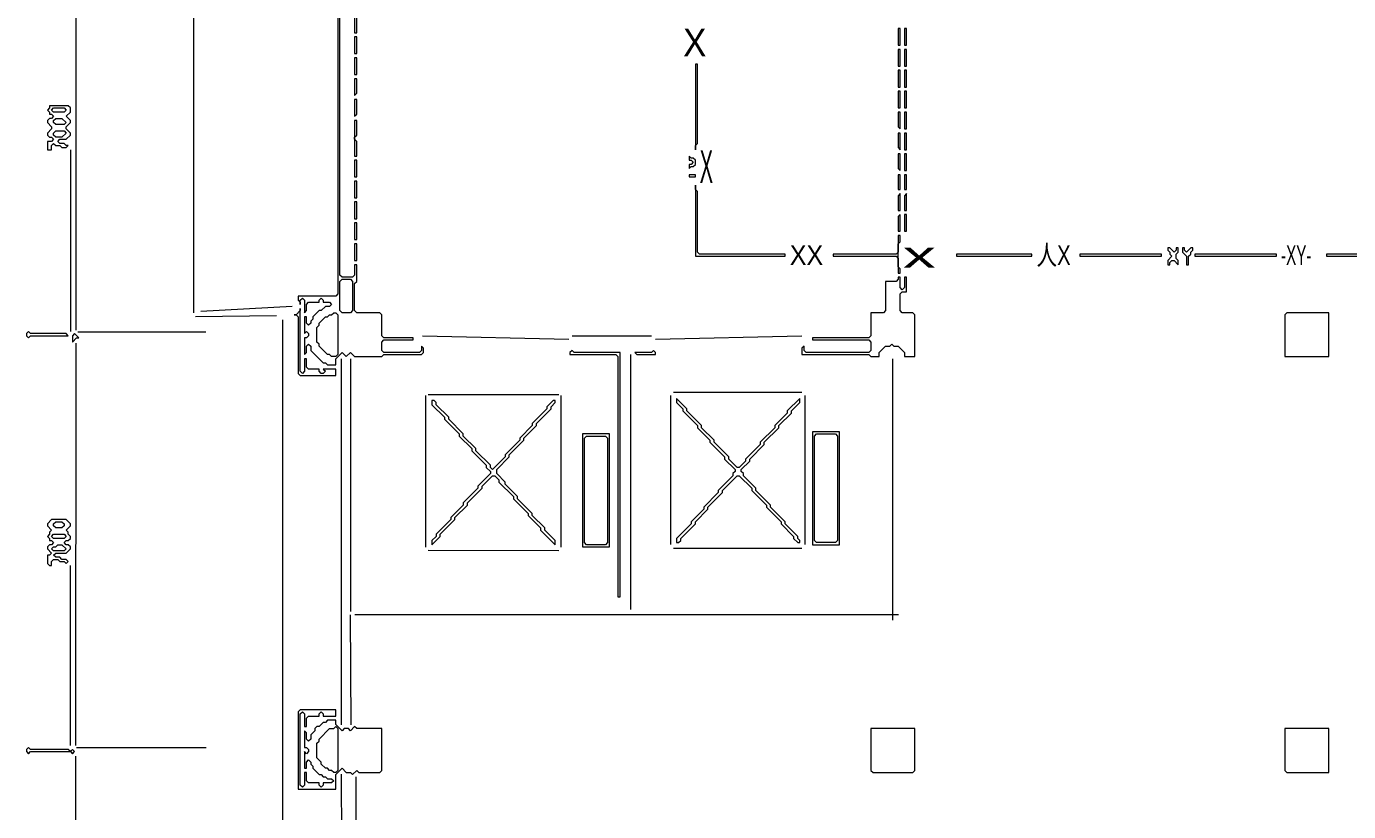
# Model space of a CAD drawing. Extents: x 67 to 3049, y 50 to 1736.
# Drawn here: x 456 to 1088, y 906 to 1282 of the extents above; entities that cross this region are included whole.
import ezdxf

# ---------------------------------------------------------------- set-up
doc = ezdxf.new("R2010")
doc.units = 0
for name, color, linetype, lineweight in [('OCR_TEXT', 6, 'Continuous', 0), ('TEXT_FALLBACK_OUTLINE', 2, 'Continuous', 0), ('TRACE_CURVE', 6, 'Continuous', 0), ('TRACE_STRAIGHT', 5, 'Continuous', 0), ('TRACE_TEXT_SYMBOL', 6, 'Continuous', 0)]:
    doc.layers.add(name, color=color, linetype=linetype, lineweight=lineweight)
doc.styles.add('wqy-unicode', font='wqy-unicode.lff')

msp = doc.modelspace()

# ---------------------------------------------------------------- linework, layer by layer
at = {"layer": 'TEXT_FALLBACK_OUTLINE', "color": 2}
for points in [[(467, 1244), (467, 1243), (466, 1242), (467, 1241), (467, 1240), (468, 1240), (469, 1239), (468, 1238), (467, 1238), (466, 1237), (466, 1236), (468, 1234), (468, 1233), (466, 1231), (466, 1230), (467, 1229), (468, 1229), (469, 1228), (468, 1227), (466, 1227), (466, 1223), (468, 1223), (468, 1225), (469, 1226), (470, 1225), (472, 1225), (473, 1224), (475, 1224), (476, 1225), (475, 1225), (474, 1226), (472, 1226), (471, 1227), (472, 1228), (475, 1228), (477, 1230), (477, 1231), (475, 1233), (475, 1234), (477, 1236), (477, 1237), (475, 1239), (477, 1241), (477, 1243), (476, 1244)], [(468, 1242), (469, 1243), (474, 1243), (475, 1242), (474, 1241), (469, 1241)], [(469, 1237), (470, 1238), (473, 1238), (475, 1236), (474, 1235), (470, 1235), (469, 1236)], [(469, 1231), (470, 1232), (474, 1232), (475, 1231), (473, 1229), (470, 1229), (469, 1230)], [(1002, 1176), (1002, 1175), (1003, 1174), (1003, 1173), (1004, 1172), (1002, 1170), (1002, 1168), (1003, 1168), (1003, 1169), (1004, 1170), (1005, 1170), (1007, 1168), (1007, 1170), (1006, 1171), (1006, 1173), (1007, 1174), (1007, 1176), (1006, 1176), (1006, 1175), (1005, 1174), (1003, 1176)], [(1009, 1176), (1009, 1174), (1011, 1172), (1011, 1168), (1012, 1168), (1012, 1172), (1013, 1173), (1013, 1174), (1014, 1175), (1014, 1176), (1013, 1176), (1011, 1174), (1010, 1175), (1010, 1176)], [(468, 1046), (466, 1044), (466, 1043), (468, 1041), (467, 1040), (467, 1039), (466, 1038), (467, 1037), (467, 1036), (468, 1036), (469, 1035), (468, 1034), (467, 1034), (466, 1033), (466, 1032), (468, 1030), (467, 1029), (466, 1029), (466, 1025), (467, 1024), (468, 1024), (468, 1026), (469, 1027), (471, 1027), (472, 1026), (474, 1026), (475, 1025), (476, 1026), (475, 1027), (473, 1027), (472, 1028), (470, 1028), (469, 1029), (470, 1030), (475, 1030), (477, 1032), (477, 1033), (476, 1034), (475, 1034), (474, 1035), (475, 1036), (476, 1036), (477, 1037), (477, 1038), (476, 1039), (476, 1040), (475, 1041), (477, 1043), (477, 1044), (475, 1046)], [(469, 1044), (470, 1045), (473, 1045), (474, 1044), (474, 1043), (473, 1042), (470, 1042), (469, 1043)], [(468, 1038), (469, 1039), (474, 1039), (475, 1038), (474, 1037), (469, 1037)], [(470, 1033), (471, 1034), (473, 1034), (475, 1032), (474, 1031), (469, 1031), (468, 1032), (469, 1033)]]:
    msp.add_lwpolyline(points, close=True, dxfattribs=at)
at = {"layer": 'TRACE_CURVE', "color": 6}
for points in [[(605, 1313), (605, 1154), (604, 1153), (586, 1153), (586, 1151), (587, 1150), (587, 1149), (587, 1151), (588, 1152)], [(625, 1145), (614, 1145), (613, 1146), (613, 1159), (614, 1160), (614, 1168), (613, 1168), (613, 1163), (612, 1162), (607, 1162), (606, 1163), (606, 1304)], [(588, 1152), (589, 1151), (589, 1145), (590, 1146), (590, 1149), (591, 1150), (596, 1150), (596, 1151), (597, 1152), (598, 1151), (598, 1150), (601, 1150), (602, 1149), (601, 1148), (599, 1148), (597, 1146), (596, 1146), (593, 1143), (593, 1142), (592, 1141), (592, 1140), (591, 1139), (590, 1140), (590, 1143), (589, 1143), (589, 1135), (590, 1136), (591, 1135), (591, 1134), (590, 1133), (589, 1133), (589, 1125), (590, 1126), (590, 1129), (591, 1130), (592, 1129), (592, 1127), (598, 1121), (599, 1121), (600, 1120), (604, 1120), (604, 1123), (607, 1126), (609, 1124), (611, 1126), (613, 1124), (626, 1124), (627, 1125), (645, 1125), (646, 1126), (646, 1128), (645, 1129), (645, 1127), (644, 1126), (627, 1126), (626, 1127), (626, 1131), (627, 1132), (641, 1132), (641, 1133), (627, 1133), (626, 1134), (626, 1144), (625, 1145)]]:
    msp.add_lwpolyline(points, dxfattribs=at)
for points in [[(606, 1160), (607, 1161), (611, 1161), (612, 1160), (612, 1146), (611, 1145), (607, 1145), (606, 1146)], [(602, 1144), (603, 1145), (604, 1145), (605, 1144), (605, 1125), (604, 1124), (602, 1124), (601, 1125), (600, 1125), (596, 1129), (596, 1130), (595, 1131), (595, 1138), (596, 1139), (596, 1140), (599, 1143), (600, 1143), (601, 1144)], [(717, 1127), (716, 1126), (716, 1125), (738, 1125), (739, 1124), (739, 1009), (740, 1009), (740, 1126), (718, 1126)]]:
    msp.add_lwpolyline(points, close=True, dxfattribs=at)
at = {"layer": 'TRACE_STRAIGHT', "color": 5}
for p, q in [((479.699, 1329.125), (479.701, 1136.625)), ((536, 1322), (536, 1145)), ((477, 1223), (477, 1136)), ((539.356, 1145.721), (583.113, 1148.099)), ((536.857, 1143.24), (575.644, 1143.677)), ((578.602, 866.625), (578.609, 1141.625)), ((480.625, 1135.821), (541.876, 1135.888)), ((645.537, 1133.928), (715.558, 1132.362)), ((717, 1134), (755, 1134)), ((756.942, 1132.357), (826.963, 1133.921)), ((479.699, 937.875), (479.71, 1130.375)), ((606.679, 947.875), (606.681, 1122.875)), ((611, 1123), (611, 1002)), ((745, 1125), (745, 1003)), ((870.358, 1122.874), (870.383, 997.874)), ((765.625, 1106.955), (826.875, 1106.957)), ((647.042, 1032.874), (647.085, 1105.374)), ((648.125, 1105.848), (710.625, 1105.849)), ((711.684, 1105.375), (711.7, 1032.875)), ((764.065, 1105.375), (764.072, 1034.125)), ((828.554, 1034.125), (828.561, 1105.375)), ((648.125, 1031.315), (710.625, 1031.29)), ((765.625, 1032.421), (826.875, 1032.39)), ((477.018, 937.875), (477.068, 1024.126)), ((610.834, 1000.397), (611.251, 947.87)), ((613.125, 1000.639), (873.125, 1000.622)), ((614.375, 1000.545), (736.875, 1000.544)), ((480, 937), (542, 937)), ((479.702, 740.375), (479.703, 932.875)), ((606.56, 924.128), (606.742, 860.375)), ((613.601, 922.875), (613.619, 857.875))]:
    msp.add_line(p, q, dxfattribs=at)
at = {"layer": 'TRACE_TEXT_SYMBOL', "color": 6}
for points in [[(613, 1287), (613, 1279), (614, 1279), (614, 1287)], [(873, 1281), (873, 1273), (874, 1273), (874, 1281)], [(876, 1281), (876, 1273), (877, 1273), (877, 1281)], [(613, 1277), (613, 1269), (614, 1269), (614, 1277)], [(613, 1267), (613, 1259), (614, 1259), (614, 1267)], [(873, 1271), (873, 1263), (874, 1263), (874, 1271)], [(876, 1271), (876, 1263), (877, 1263), (877, 1271)], [(776, 1264), (776, 1223), (776, 1225), (777, 1226), (777, 1264)], [(873, 1261), (873, 1253), (874, 1253), (874, 1261)], [(876, 1261), (876, 1253), (877, 1253), (877, 1261)], [(613, 1257), (613, 1249), (614, 1250), (614, 1257)], [(613, 1247), (613, 1239), (614, 1240), (614, 1247)], [(873, 1251), (873, 1243), (874, 1243), (874, 1251)], [(876, 1251), (876, 1243), (877, 1243), (877, 1251)], [(873, 1241), (873, 1234), (874, 1233), (874, 1241)], [(876, 1241), (876, 1233), (877, 1233), (877, 1241)], [(613, 1237), (613, 1220), (614, 1220), (614, 1227), (613, 1228), (613, 1229), (614, 1230), (614, 1237)], [(873, 1231), (873, 1224), (874, 1223), (874, 1231)], [(876, 1231), (876, 1223), (877, 1223), (877, 1231)], [(873, 1221), (873, 1214), (874, 1213), (874, 1221)], [(876, 1221), (876, 1213), (877, 1213), (877, 1221)], [(613, 1218), (613, 1210), (614, 1210), (614, 1218)], [(773, 1220), (773, 1218), (774, 1218), (775, 1217), (774, 1216), (773, 1216), (773, 1214), (774, 1215), (775, 1215), (776, 1216), (776, 1218), (775, 1219), (774, 1219)], [(773, 1211), (773, 1210), (776, 1210), (776, 1211)], [(873, 1211), (873, 1204), (874, 1204), (874, 1211)], [(876, 1211), (876, 1204), (877, 1204), (877, 1211)], [(613, 1208), (613, 1200), (614, 1200), (614, 1208)], [(776, 1206), (776, 1172), (819, 1172), (819, 1173), (778, 1173), (777, 1174), (777, 1203), (776, 1204)], [(874, 1202), (873, 1201), (873, 1194), (874, 1194)], [(877, 1202), (876, 1201), (876, 1194), (877, 1194)], [(613, 1198), (613, 1190), (614, 1190), (614, 1198)], [(874, 1192), (873, 1191), (873, 1184), (874, 1184)], [(876, 1192), (876, 1184), (877, 1184), (877, 1192)], [(613, 1188), (613, 1180), (614, 1180), (614, 1188)], [(613, 1178), (613, 1170), (614, 1170), (614, 1178)], [(873, 1182), (873, 1174), (872, 1173), (842, 1173), (842, 1172), (872, 1172), (873, 1171), (873, 1164), (874, 1164), (874, 1166), (873, 1167), (873, 1178), (874, 1179), (874, 1182)], [(901, 1173), (901, 1172), (937, 1172), (937, 1173)], [(960, 1173), (960, 1172), (999, 1172), (999, 1173)], [(1015, 1173), (1015, 1172), (1054, 1172), (1054, 1173)], [(1078, 1173), (1078, 1172), (1114, 1172), (1114, 1173)], [(873, 1162), (873, 1161), (872, 1160), (867, 1160), (867, 1146), (866, 1145), (860, 1145), (860, 1134), (859, 1133), (832, 1133), (832, 1132), (859, 1132), (860, 1131), (860, 1127), (859, 1126), (829, 1126), (828, 1127), (828, 1129), (827, 1128), (827, 1125), (859, 1125), (860, 1124), (864, 1124), (864, 1126), (867, 1129), (869, 1129), (870, 1130), (871, 1129), (873, 1129), (876, 1126), (876, 1124), (881, 1124), (881, 1144), (880, 1145), (875, 1145), (874, 1146), (874, 1154), (875, 1155), (877, 1155), (877, 1162), (876, 1162), (876, 1157), (875, 1156), (874, 1157), (874, 1162)], [(587, 1147), (587, 1146), (585, 1144), (584, 1144), (585, 1144), (586, 1143), (586, 1116), (587, 1115), (604, 1115), (604, 1118), (598, 1118), (599, 1117), (598, 1116), (597, 1116), (596, 1117), (596, 1118), (591, 1118), (590, 1119), (590, 1123), (589, 1123), (589, 1117), (588, 1116), (587, 1117)], [(1059, 1145), (1058, 1144), (1058, 1124), (1079, 1124), (1079, 1145)], [(457, 1136), (456, 1135), (456, 1134), (457, 1133), (458, 1134), (476, 1134), (475, 1135), (458, 1135)], [(479, 1135), (478, 1134), (478, 1131), (480, 1133), (481, 1133)], [(756, 1127), (755, 1126), (747, 1126), (748, 1125), (757, 1125), (757, 1126)], [(832, 1088), (832, 1034), (845, 1034), (845, 1088)], [(722, 1087), (722, 1033), (735, 1033), (735, 1087)], [(723, 1085), (724, 1086), (733, 1086), (734, 1085), (734, 1035), (733, 1034), (724, 1034), (723, 1035)], [(833, 1086), (834, 1087), (843, 1087), (844, 1086), (844, 1036), (843, 1035), (834, 1035), (833, 1036)], [(603, 946), (604, 947), (605, 946), (605, 926), (604, 925), (603, 925), (602, 926), (601, 926), (600, 927), (599, 927), (597, 929), (597, 930), (595, 932), (595, 939), (596, 940), (596, 941), (601, 946)], [(860, 946), (860, 926), (861, 925), (880, 925), (881, 926), (881, 946)], [(1058, 946), (1058, 926), (1059, 925), (1079, 925), (1079, 946)], [(457, 937), (456, 936), (456, 935), (457, 934), (458, 935), (477, 935), (478, 934), (479, 935), (478, 936), (477, 935), (476, 936), (458, 936)]]:
    msp.add_lwpolyline(points, close=True, dxfattribs=at)
for points in [[(650, 1103), (650, 1101), (656, 1095), (656, 1094), (663, 1087), (663, 1086), (669, 1080), (669, 1079), (676, 1072), (676, 1071), (678, 1069), (678, 1068), (672, 1062), (672, 1061), (665, 1054), (665, 1053), (659, 1047), (659, 1046), (652, 1039), (652, 1038), (650, 1036), (650, 1034), (654, 1038), (654, 1039), (661, 1046), (661, 1047), (667, 1053), (667, 1054), (674, 1061), (674, 1062), (679, 1067), (680, 1067), (682, 1065), (682, 1064), (689, 1057), (689, 1056), (696, 1049), (696, 1048), (702, 1042), (702, 1041), (709, 1034), (709, 1036), (704, 1041), (704, 1042), (698, 1048), (698, 1049), (691, 1056), (691, 1057), (685, 1063), (685, 1064), (681, 1068), (681, 1070), (687, 1076), (687, 1077), (694, 1084), (694, 1085), (700, 1091), (700, 1092), (707, 1099), (707, 1100), (709, 1102), (709, 1103), (708, 1103), (705, 1100)], [(705, 1100), (705, 1099), (698, 1092), (698, 1091), (692, 1085), (692, 1084), (685, 1077), (685, 1076), (679, 1070), (678, 1071), (678, 1072), (671, 1079), (671, 1080), (665, 1086), (665, 1087), (658, 1094), (658, 1095), (652, 1101), (652, 1102), (651, 1103), (650, 1103)], [(767, 1104), (767, 1102), (770, 1099), (770, 1098), (777, 1091), (777, 1090), (783, 1084), (783, 1083), (790, 1076), (790, 1075), (795, 1070), (795, 1069), (794, 1068), (794, 1067), (787, 1060), (787, 1059), (780, 1052), (780, 1051), (774, 1045), (774, 1044), (767, 1037), (767, 1035), (768, 1035), (769, 1036), (769, 1037), (776, 1044), (776, 1045), (782, 1051), (782, 1052), (789, 1059), (789, 1060), (796, 1067), (797, 1067), (803, 1061), (803, 1060), (810, 1053), (810, 1052), (817, 1045), (817, 1044), (823, 1038), (823, 1037), (825, 1035), (826, 1035), (826, 1036), (825, 1037), (825, 1038), (819, 1044), (819, 1045), (812, 1052), (812, 1053), (805, 1060), (805, 1061), (799, 1067), (799, 1068), (798, 1069), (798, 1070), (802, 1074), (802, 1075), (809, 1082), (809, 1083), (816, 1090), (816, 1091), (822, 1097), (822, 1098)], [(822, 1098), (826, 1102), (826, 1104), (820, 1098), (820, 1097), (814, 1091), (814, 1090), (807, 1083), (807, 1082), (800, 1075), (800, 1074), (797, 1071), (796, 1071), (792, 1075), (792, 1076), (785, 1083), (785, 1084), (779, 1090), (779, 1091), (772, 1098), (772, 1099), (767, 1104)], [(587, 955), (586, 954), (586, 917), (604, 917), (604, 924), (607, 927), (609, 925), (611, 925), (612, 924), (614, 926), (615, 925), (625, 925), (626, 926), (626, 946), (614, 946), (613, 947), (611, 945), (610, 946), (608, 946), (607, 945), (604, 948), (604, 950), (600, 950), (599, 949), (598, 949), (596, 947), (595, 947), (594, 946), (594, 945), (592, 943), (592, 941), (591, 940), (590, 941), (590, 944), (589, 945), (589, 937), (590, 937), (591, 936), (591, 935), (590, 934), (589, 935), (589, 927), (590, 927), (590, 930), (591, 931), (592, 930), (592, 929), (593, 928), (593, 927), (596, 924), (597, 924), (598, 923), (599, 923), (600, 922), (602, 922), (603, 921), (602, 920), (598, 920), (598, 919), (597, 918), (596, 919), (596, 920), (591, 920), (590, 921)], [(590, 921), (590, 925), (589, 925), (589, 919), (588, 918), (587, 919), (587, 953), (588, 954), (589, 953), (589, 947), (590, 947), (590, 951), (591, 952), (596, 952), (596, 953), (597, 954), (598, 953), (598, 952), (604, 952), (604, 955), (587, 955)]]:
    msp.add_lwpolyline(points, dxfattribs=at)

# ---------------------------------------------------------------- texts
at = {"layer": 'OCR_TEXT', "color": 6, "style": 'wqy-unicode'}
for s, height, width, p in [('X', 13.26, 0.943487, (770.14, 1267.666)), ('X', 15.6, 0.458265, (778.08, 1207.136)), ('XX', 9.36, 0.954719, (821.2, 1167.882)), ('人X', 9.36, 0.773969, (939.2, 1167.882)), ('-XY-', 9.36, 0.580818, (1056.21, 1167.882)), ('x', 12.48, 1.891678, (875.25, 1166.509))]:
    msp.add_text(s, height=height, dxfattribs=dict(at, width=width)).set_placement(p)

doc.saveas('drawing.dxf')
